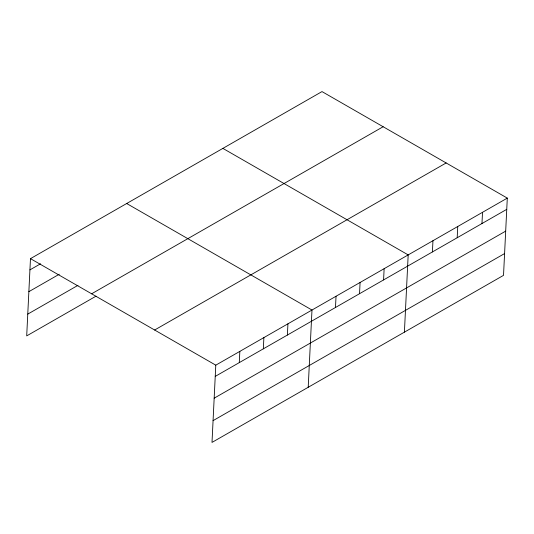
<?xml version="1.0" encoding="UTF-8"?>
<svg xmlns="http://www.w3.org/2000/svg" width="534" height="534" viewBox="0 0 534 534"><rect width="100%" height="100%" fill="white"/><g stroke="black" fill="none" stroke-linecap="round" stroke-linejoin="round"><path stroke-width="0.8" d="M507.3 198.107L215.783 365.163L212.005 442.412L503.522 275.357L507.3 198.107L321.995 91.588L30.478 258.643L26.7 335.893L96.02 296.17M239.285 362.619L239.833 351.385M263.335 348.836L263.883 337.601M287.385 335.052L287.933 323.818M308.205 387.284L311.983 310.034L126.678 203.514M335.486 307.491L336.033 296.257M359.536 293.707L360.083 282.473M383.586 279.923L384.133 268.689M404.405 332.155L408.183 254.905L222.878 148.385M432.413 251.941L432.961 240.707M457.191 237.743L457.745 226.509M481.968 223.539L482.522 212.305M29.931 269.877L40.537 263.796M28.863 291.664L59.281 274.236M27.768 314.105L77.991 285.33M91.628 293.793L383.145 126.738M154.633 330.012L446.15 162.957M215.235 376.397L506.753 209.341M214.167 398.184L505.685 231.129M213.073 420.632L504.59 253.57M30.478 258.643L215.783 365.163"/></g></svg>
